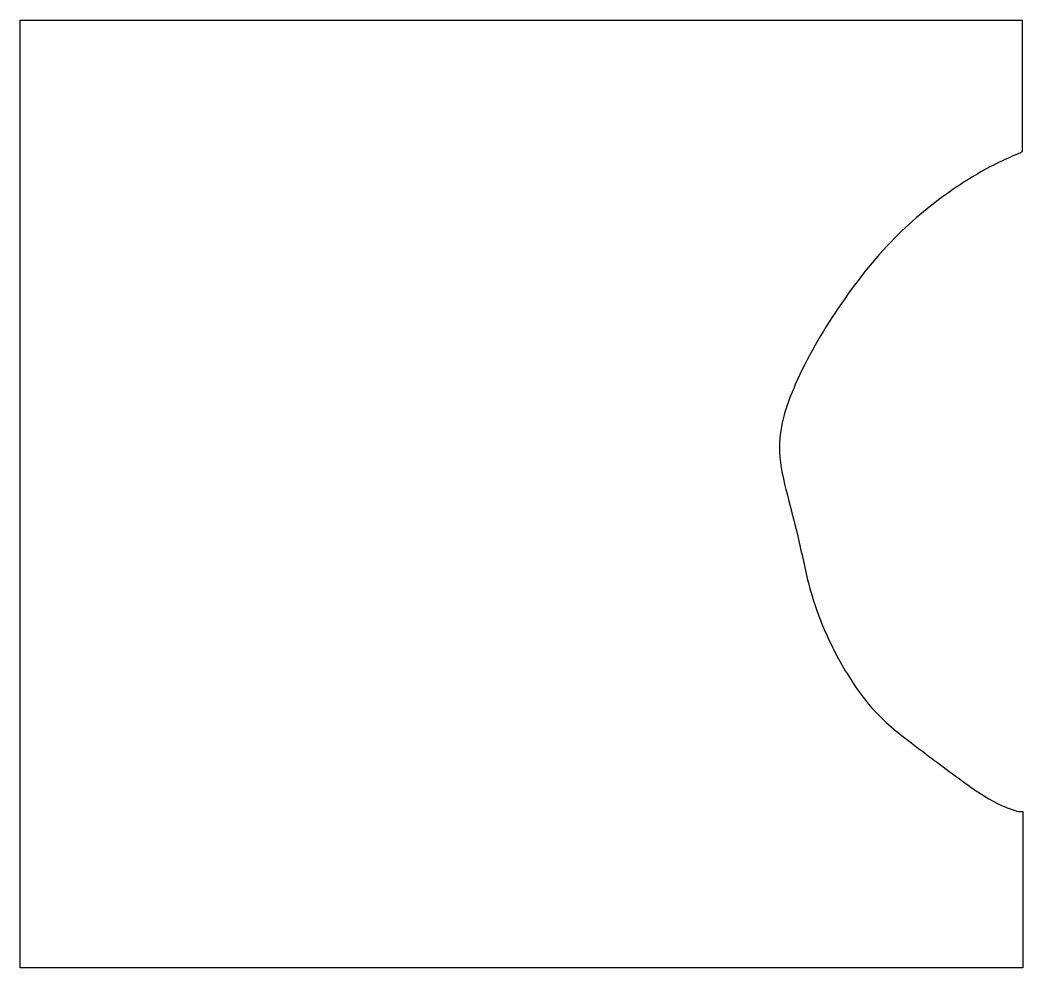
# Model space of a CAD drawing. Extents: x 170 to 488, y 388 to 689.
import ezdxf

# ---------------------------------------------------------------- set-up
doc = ezdxf.new("R2010")
doc.units = 0
doc.layers.add('Layer_1', color=7, linetype='CONTINUOUS')

msp = doc.modelspace()

# ---------------------------------------------------------------- linework, layer by layer
at = {"layer": 'Layer_1', "color": 7}
for p, q in [((169.679894, 388.171531), (169.679894, 689.342998)), ((169.679894, 689.342998), (169.886313, 689.342998)), ((169.886313, 689.342998), (488.190926, 689.342998)), ((488.190926, 689.342998), (488.190926, 647.439089)), ((488.397345, 437.919506), (488.397345, 388.171531)), ((488.397345, 388.171531), (169.679894, 388.171531))]:
    msp.add_line(p, q, dxfattribs=at)
msp.add_open_spline([(488.190926, 647.439089), (486.074098, 646.531534), (478.538334, 643.300701), (464.404075, 634.947527), (446.01976, 619.880262), (429.331829, 598.32718), (416.419089, 576.376222), (409.495572, 556.063926), (413.053781, 539.629672), (417.151834, 525.131291), (419.886869, 510.476202), (424.851195, 495.700085), (431.866307, 481.958864), (441.593735, 468.285717), (455.232918, 457.866158), (467.968743, 448.331479), (478.042536, 441.209087), (484.338777, 438.635359), (487.119158, 437.796289), (488.175357, 437.898106), (488.397345, 437.919506)], degree=3, knots=[0, 0, 0, 0, 6.907187, 24.589112, 49.045595, 77.780919, 105.665706, 125.883413, 139.752636, 155.12945, 171.307546, 184.343768, 201.747384, 217.475782, 234.178887, 252.80763, 265.473754, 270.802052, 273.307531, 273.974251, 273.974251, 273.974251, 273.974251], dxfattribs=at)

doc.saveas('drawing.dxf')
